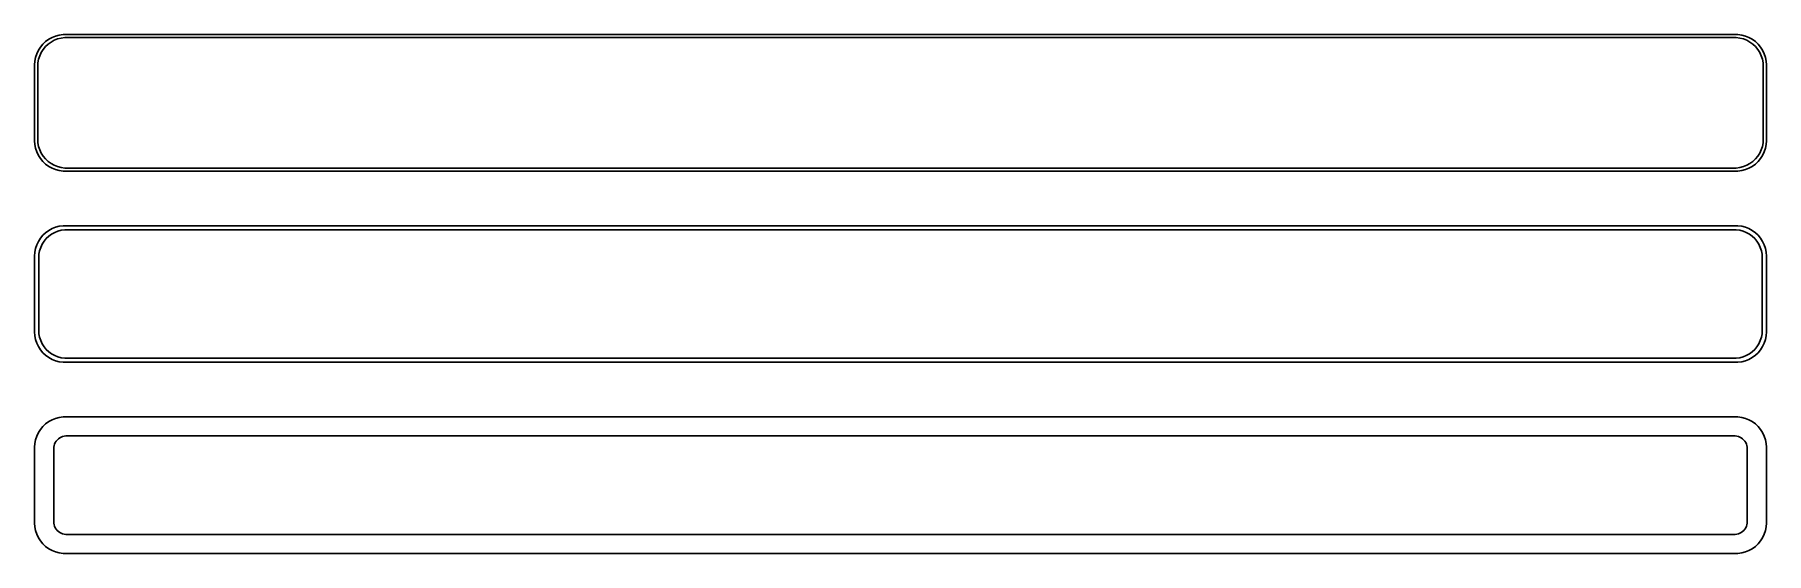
# Model space of a CAD drawing. Header units: metres. Extents: x -142 to 142, y 83 to 169.
import ezdxf

# ---------------------------------------------------------------- set-up
doc = ezdxf.new("R2010")
doc.units = ezdxf.units.M

msp = doc.modelspace()

# ---------------------------------------------------------------- linework, layer by layer
for p, q in [((-139.629, 168.274), (-140.179, 167.972)), ((-139.045, 168.505), (-139.629, 168.274)), ((-138.437, 168.661), (-139.045, 168.505)), ((-138.718, 168.018), (-138.14, 168.166)), ((-137.814, 168.74), (-138.437, 168.661)), ((-138.14, 168.166), (-137.548, 168.241)), ((137.814, 168.74), (-137.814, 168.74)), ((-137.548, 168.241), (137.548, 168.241)), ((137.548, 168.241), (138.14, 168.166)), ((138.437, 168.661), (137.814, 168.74)), ((138.14, 168.166), (138.718, 168.018)), ((139.045, 168.505), (138.437, 168.661)), ((139.629, 168.274), (139.045, 168.505)), ((140.179, 167.972), (139.629, 168.274)), ((-142.149, 165.591), (-142.343, 164.993)), ((-141.882, 166.159), (-142.149, 165.591)), ((-141.545, 166.689), (-141.882, 166.159)), ((-141.666, 165.249), (-141.412, 165.788)), ((-141.145, 167.173), (-141.545, 166.689)), ((-141.412, 165.788), (-141.093, 166.292)), ((-140.687, 167.603), (-141.145, 167.173)), ((-141.093, 166.292), (-140.713, 166.752)), ((-140.713, 166.752), (-140.278, 167.16)), ((-140.179, 167.972), (-140.687, 167.603)), ((-140.278, 167.16), (-139.795, 167.511)), ((-139.795, 167.511), (-139.272, 167.798)), ((-139.272, 167.798), (-138.718, 168.018)), ((138.718, 168.018), (139.272, 167.798)), ((139.272, 167.798), (139.795, 167.511)), ((139.795, 167.511), (140.278, 167.16)), ((140.687, 167.603), (140.179, 167.972)), ((140.278, 167.16), (140.713, 166.752)), ((141.145, 167.173), (140.687, 167.603)), ((140.713, 166.752), (141.093, 166.292)), ((141.093, 166.292), (141.412, 165.788)), ((141.545, 166.689), (141.145, 167.173)), ((141.412, 165.788), (141.666, 165.249)), ((141.882, 166.159), (141.545, 166.689)), ((142.149, 165.591), (141.882, 166.159)), ((142.343, 164.993), (142.149, 165.591)), ((-142.461, 164.377), (-142.5, 163.75)), ((-142.5, 163.75), (-142.5, 151.25)), ((-142.343, 164.993), (-142.461, 164.377)), ((-142, 163.5), (-141.963, 164.095)), ((-142, 151.5), (-142, 163.5)), ((-141.963, 164.095), (-141.851, 164.681)), ((-141.851, 164.681), (-141.666, 165.249)), ((141.666, 165.249), (141.851, 164.681)), ((141.851, 164.681), (141.963, 164.095)), ((141.963, 164.095), (142, 163.5)), ((142, 163.5), (142, 151.5)), ((142.461, 164.377), (142.343, 164.993)), ((142.5, 163.75), (142.461, 164.377)), ((142.5, 151.25), (142.5, 163.75)), ((-142.5, 151.25), (-142.461, 150.623)), ((-141.963, 150.905), (-142, 151.5)), ((142, 151.5), (141.963, 150.905)), ((142.461, 150.623), (142.5, 151.25)), ((-142.461, 150.623), (-142.343, 150.007)), ((-142.343, 150.007), (-142.149, 149.409)), ((-142.149, 149.409), (-141.882, 148.841)), ((-141.851, 150.319), (-141.963, 150.905)), ((-141.882, 148.841), (-141.545, 148.311)), ((-141.666, 149.751), (-141.851, 150.319)), ((-141.412, 149.212), (-141.666, 149.751)), ((-141.545, 148.311), (-141.145, 147.827)), ((-141.093, 148.708), (-141.412, 149.212)), ((-140.713, 148.248), (-141.093, 148.708)), ((-140.278, 147.84), (-140.713, 148.248)), ((140.713, 148.248), (140.278, 147.84)), ((141.093, 148.708), (140.713, 148.248)), ((141.412, 149.212), (141.093, 148.708)), ((141.145, 147.827), (141.545, 148.311)), ((141.666, 149.751), (141.412, 149.212)), ((141.545, 148.311), (141.882, 148.841)), ((141.851, 150.319), (141.666, 149.751)), ((141.963, 150.905), (141.851, 150.319)), ((141.882, 148.841), (142.149, 149.409)), ((142.149, 149.409), (142.343, 150.007)), ((142.343, 150.007), (142.461, 150.623)), ((-141.145, 147.827), (-140.687, 147.397)), ((-140.687, 147.397), (-140.179, 147.028)), ((-139.795, 147.489), (-140.278, 147.84)), ((-140.179, 147.028), (-139.629, 146.726)), ((-139.272, 147.202), (-139.795, 147.489)), ((-139.629, 146.726), (-139.045, 146.495)), ((-138.718, 146.982), (-139.272, 147.202)), ((-139.045, 146.495), (-138.437, 146.339)), ((-138.14, 146.834), (-138.718, 146.982)), ((-138.437, 146.339), (-137.814, 146.26)), ((-137.548, 146.759), (-138.14, 146.834)), ((-137.814, 146.26), (137.814, 146.26)), ((137.548, 146.759), (-137.548, 146.759)), ((138.14, 146.834), (137.548, 146.759)), ((137.814, 146.26), (138.437, 146.339)), ((138.718, 146.982), (138.14, 146.834)), ((138.437, 146.339), (139.045, 146.495)), ((139.272, 147.202), (138.718, 146.982)), ((139.045, 146.495), (139.629, 146.726)), ((139.795, 147.489), (139.272, 147.202)), ((139.629, 146.726), (140.179, 147.028)), ((140.278, 147.84), (139.795, 147.489)), ((140.179, 147.028), (140.687, 147.397)), ((140.687, 147.397), (141.145, 147.827)), ((-139.045, 137.005), (-139.629, 136.774)), ((-138.437, 137.161), (-139.045, 137.005)), ((-137.814, 137.24), (-138.437, 137.161)), ((137.814, 137.24), (-137.814, 137.24)), ((138.437, 137.161), (137.814, 137.24)), ((139.045, 137.005), (138.437, 137.161)), ((139.629, 136.774), (139.045, 137.005)), ((-142.149, 134.091), (-142.343, 133.493)), ((-141.882, 134.659), (-142.149, 134.091)), ((-141.545, 135.189), (-141.882, 134.659)), ((-141.145, 135.673), (-141.545, 135.189)), ((-141.507, 133.685), (-141.262, 134.206)), ((-141.262, 134.206), (-140.954, 134.691)), ((-140.687, 136.103), (-141.145, 135.673)), ((-140.954, 134.691), (-140.588, 135.134)), ((-140.179, 136.472), (-140.687, 136.103)), ((-140.588, 135.134), (-140.168, 135.528)), ((-139.629, 136.774), (-140.179, 136.472)), ((-140.168, 135.528), (-139.703, 135.866)), ((-139.703, 135.866), (-139.199, 136.143)), ((-139.199, 136.143), (-138.665, 136.354)), ((-138.665, 136.354), (-138.108, 136.497)), ((-138.108, 136.497), (-137.537, 136.569)), ((-137.537, 136.569), (137.537, 136.569)), ((137.537, 136.569), (138.108, 136.497)), ((138.108, 136.497), (138.665, 136.354)), ((138.665, 136.354), (139.199, 136.143)), ((139.199, 136.143), (139.703, 135.866)), ((140.179, 136.472), (139.629, 136.774)), ((139.703, 135.866), (140.168, 135.528)), ((140.168, 135.528), (140.588, 135.134)), ((140.687, 136.103), (140.179, 136.472)), ((140.588, 135.134), (140.954, 134.691)), ((141.145, 135.673), (140.687, 136.103)), ((140.954, 134.691), (141.262, 134.206)), ((141.545, 135.189), (141.145, 135.673)), ((141.262, 134.206), (141.507, 133.685)), ((141.882, 134.659), (141.545, 135.189)), ((142.149, 134.091), (141.882, 134.659)), ((142.343, 133.493), (142.149, 134.091)), ((-142.461, 132.877), (-142.5, 132.25)), ((-142.5, 132.25), (-142.5, 119.75)), ((-142.343, 133.493), (-142.461, 132.877)), ((-141.828, 132), (-141.792, 132.574)), ((-141.828, 120), (-141.828, 132)), ((-141.792, 132.574), (-141.685, 133.139)), ((-141.685, 133.139), (-141.507, 133.685)), ((141.507, 133.685), (141.685, 133.139)), ((141.685, 133.139), (141.792, 132.574)), ((141.792, 132.574), (141.828, 132)), ((141.828, 132), (141.828, 120)), ((142.461, 132.877), (142.343, 133.493)), ((142.5, 132.25), (142.461, 132.877)), ((142.5, 119.75), (142.5, 132.25)), ((-142.5, 119.75), (-142.461, 119.123)), ((-141.792, 119.426), (-141.828, 120)), ((141.828, 120), (141.792, 119.426)), ((142.461, 119.123), (142.5, 119.75)), ((-142.461, 119.123), (-142.343, 118.507)), ((-142.343, 118.507), (-142.149, 117.909)), ((-142.149, 117.909), (-141.882, 117.341)), ((-141.882, 117.341), (-141.545, 116.811)), ((-141.685, 118.861), (-141.792, 119.426)), ((-141.507, 118.315), (-141.685, 118.861)), ((-141.262, 117.794), (-141.507, 118.315)), ((-140.954, 117.309), (-141.262, 117.794)), ((-140.588, 116.866), (-140.954, 117.309)), ((-140.168, 116.472), (-140.588, 116.866)), ((140.588, 116.866), (140.168, 116.472)), ((140.954, 117.309), (140.588, 116.866)), ((141.262, 117.794), (140.954, 117.309)), ((141.507, 118.315), (141.262, 117.794)), ((141.685, 118.861), (141.507, 118.315)), ((141.545, 116.811), (141.882, 117.341)), ((141.792, 119.426), (141.685, 118.861)), ((141.882, 117.341), (142.149, 117.909)), ((142.149, 117.909), (142.343, 118.507)), ((142.343, 118.507), (142.461, 119.123)), ((-141.545, 116.811), (-141.145, 116.327)), ((-141.145, 116.327), (-140.687, 115.897)), ((-140.687, 115.897), (-140.179, 115.528)), ((-140.179, 115.528), (-139.629, 115.226)), ((-139.703, 116.134), (-140.168, 116.472)), ((-139.199, 115.857), (-139.703, 116.134)), ((-139.629, 115.226), (-139.045, 114.995)), ((-138.665, 115.646), (-139.199, 115.857)), ((-139.045, 114.995), (-138.437, 114.839)), ((-138.108, 115.503), (-138.665, 115.646)), ((-138.437, 114.839), (-137.814, 114.76)), ((-137.537, 115.431), (-138.108, 115.503)), ((-137.814, 114.76), (137.814, 114.76)), ((137.537, 115.431), (-137.537, 115.431)), ((138.108, 115.503), (137.537, 115.431)), ((137.814, 114.76), (138.437, 114.839)), ((138.665, 115.646), (138.108, 115.503)), ((138.437, 114.839), (139.045, 114.995)), ((139.199, 115.857), (138.665, 115.646)), ((139.045, 114.995), (139.629, 115.226)), ((139.703, 116.134), (139.199, 115.857)), ((139.629, 115.226), (140.179, 115.528)), ((140.168, 116.472), (139.703, 116.134)), ((140.179, 115.528), (140.687, 115.897)), ((140.687, 115.897), (141.145, 116.327)), ((141.145, 116.327), (141.545, 116.811)), ((-139.045, 105.505), (-139.629, 105.274)), ((-138.437, 105.661), (-139.045, 105.505)), ((-137.814, 105.74), (-138.437, 105.661)), ((137.814, 105.74), (-137.814, 105.74)), ((138.437, 105.661), (137.814, 105.74)), ((139.045, 105.505), (138.437, 105.661)), ((139.629, 105.274), (139.045, 105.505)), ((-141.882, 103.159), (-142.149, 102.591)), ((-141.545, 103.689), (-141.882, 103.159)), ((-141.145, 104.173), (-141.545, 103.689)), ((-140.687, 104.603), (-141.145, 104.173)), ((-140.179, 104.972), (-140.687, 104.603)), ((-139.629, 105.274), (-140.179, 104.972)), ((-137.645, 102.572), (-137.382, 102.605)), ((-137.382, 102.605), (137.382, 102.605)), ((137.382, 102.605), (137.645, 102.572)), ((140.179, 104.972), (139.629, 105.274)), ((140.687, 104.603), (140.179, 104.972)), ((141.145, 104.173), (140.687, 104.603)), ((141.545, 103.689), (141.145, 104.173)), ((141.882, 103.159), (141.545, 103.689)), ((142.149, 102.591), (141.882, 103.159)), ((-142.461, 101.377), (-142.5, 100.75)), ((-142.5, 100.75), (-142.5, 88.25)), ((-142.343, 101.993), (-142.461, 101.377)), ((-142.149, 102.591), (-142.343, 101.993)), ((-139.36, 100.5), (-139.343, 100.764)), ((-139.36, 88.5), (-139.36, 100.5)), ((-139.343, 100.764), (-139.293, 101.025)), ((-139.293, 101.025), (-139.211, 101.277)), ((-139.211, 101.277), (-139.099, 101.516)), ((-139.099, 101.516), (-138.957, 101.74)), ((-138.957, 101.74), (-138.788, 101.944)), ((-138.788, 101.944), (-138.595, 102.125)), ((-138.595, 102.125), (-138.38, 102.281)), ((-138.38, 102.281), (-138.148, 102.409)), ((-138.148, 102.409), (-137.902, 102.506)), ((-137.902, 102.506), (-137.645, 102.572)), ((137.645, 102.572), (137.902, 102.506)), ((137.902, 102.506), (138.148, 102.409)), ((138.148, 102.409), (138.38, 102.281)), ((138.38, 102.281), (138.595, 102.125)), ((138.595, 102.125), (138.788, 101.944)), ((138.788, 101.944), (138.957, 101.74)), ((138.957, 101.74), (139.099, 101.516)), ((139.099, 101.516), (139.211, 101.277)), ((139.211, 101.277), (139.293, 101.025)), ((139.293, 101.025), (139.343, 100.764)), ((139.343, 100.764), (139.36, 100.5)), ((139.36, 100.5), (139.36, 88.5)), ((142.343, 101.993), (142.149, 102.591)), ((142.461, 101.377), (142.343, 101.993)), ((142.5, 100.75), (142.461, 101.377)), ((142.5, 88.25), (142.5, 100.75)), ((-139.343, 88.2356), (-139.36, 88.5)), ((139.36, 88.5), (139.343, 88.2356)), ((-142.5, 88.25), (-142.461, 87.6233)), ((-142.461, 87.6233), (-142.343, 87.0066)), ((-142.343, 87.0066), (-142.149, 86.4094)), ((-142.149, 86.4094), (-141.882, 85.8412)), ((-141.882, 85.8412), (-141.545, 85.3111)), ((-139.293, 87.9754), (-139.343, 88.2356)), ((-139.211, 87.7234), (-139.293, 87.9754)), ((-139.099, 87.4837), (-139.211, 87.7234)), ((-138.957, 87.26), (-139.099, 87.4837)), ((-138.788, 87.0559), (-138.957, 87.26)), ((-138.595, 86.8745), (-138.788, 87.0559)), ((-138.38, 86.7188), (-138.595, 86.8745)), ((-138.148, 86.5912), (-138.38, 86.7188)), ((-137.902, 86.4936), (-138.148, 86.5912)), ((-137.645, 86.4277), (-137.902, 86.4936)), ((-137.382, 86.3945), (-137.645, 86.4277)), ((137.382, 86.3945), (-137.382, 86.3945)), ((137.645, 86.4277), (137.382, 86.3945)), ((137.902, 86.4936), (137.645, 86.4277)), ((138.148, 86.5912), (137.902, 86.4936)), ((138.38, 86.7188), (138.148, 86.5912)), ((138.595, 86.8745), (138.38, 86.7188)), ((138.788, 87.0559), (138.595, 86.8745)), ((138.957, 87.26), (138.788, 87.0559)), ((139.099, 87.4837), (138.957, 87.26)), ((139.211, 87.7234), (139.099, 87.4837)), ((139.293, 87.9754), (139.211, 87.7234)), ((139.343, 88.2356), (139.293, 87.9754)), ((141.545, 85.3111), (141.882, 85.8412)), ((141.882, 85.8412), (142.149, 86.4094)), ((142.149, 86.4094), (142.343, 87.0066)), ((142.343, 87.0066), (142.461, 87.6233)), ((142.461, 87.6233), (142.5, 88.25)), ((-141.545, 85.3111), (-141.145, 84.8273)), ((-141.145, 84.8273), (-140.687, 84.3974)), ((-140.687, 84.3974), (-140.179, 84.0284)), ((-140.179, 84.0284), (-139.629, 83.7259)), ((-139.629, 83.7259), (-139.045, 83.4947)), ((-139.045, 83.4947), (-138.437, 83.3386)), ((-138.437, 83.3386), (-137.814, 83.2599)), ((-137.814, 83.2599), (137.814, 83.2599)), ((137.814, 83.2599), (138.437, 83.3386)), ((138.437, 83.3386), (139.045, 83.4947)), ((139.045, 83.4947), (139.629, 83.7259)), ((139.629, 83.7259), (140.179, 84.0284)), ((140.179, 84.0284), (140.687, 84.3974)), ((140.687, 84.3974), (141.145, 84.8273)), ((141.145, 84.8273), (141.545, 85.3111))]:
    msp.add_line(p, q)

doc.saveas('drawing.dxf')
